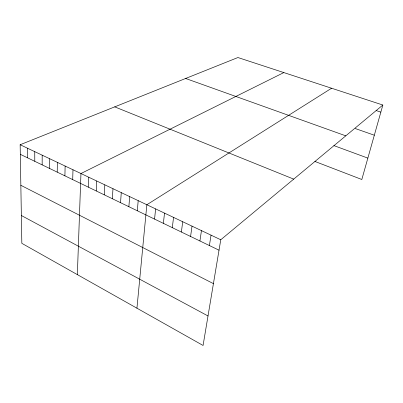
<?xml version="1.0" encoding="UTF-8"?>
<svg xmlns="http://www.w3.org/2000/svg" width="403" height="403" viewBox="0 0 403 403"><rect width="100%" height="100%" fill="white"/><g stroke="black" fill="none" stroke-linecap="round" stroke-linejoin="round"><path stroke-width="0.6" d="M42.164 164.877L42.179 155.17M49.645 168.484L49.725 158.747M57.226 172.141L57.372 162.369M64.908 175.849L65.125 166.041M72.701 179.607L72.983 169.764M77.356 274.624L80.953 173.537L283.833 72.58M88.373 187.168L88.796 177.249M96.252 190.967L96.745 181.018M104.236 194.82L104.805 184.836M112.336 198.724L112.981 188.705M120.542 202.684L121.268 192.629M128.869 206.704L129.675 196.614M137.312 210.774L138.199 200.649M136.939 308.199L146.848 204.744L331.588 88.232M154.561 219.096L155.618 208.9M163.371 223.343L164.52 213.116M172.308 227.655L173.552 217.393M181.38 232.032L182.715 221.736M190.579 236.47L192.019 226.138M199.923 240.979L201.46 230.612M209.399 245.548L211.041 235.151M382.85 105.032L220.768 239.76L203.072 345.467L21.833 243.336L20.15 144.737L237.921 57.533L382.85 105.032L361.818 179.496L314.879 161.437M376.075 110.528L380.85 112.12M355.265 128.537L374.327 135.217M185.627 78.474L345.794 135.836M333.835 145.584L367.858 158.112M114.724 106.866L293.716 179.118M20.15 144.737L220.768 239.76M20.316 154.334L219.025 250.192M20.84 185.294L213.424 283.631M21.359 215.509L208.013 315.962M27.394 148.168L27.5 157.8M34.739 151.649L34.784 161.316"/></g></svg>
